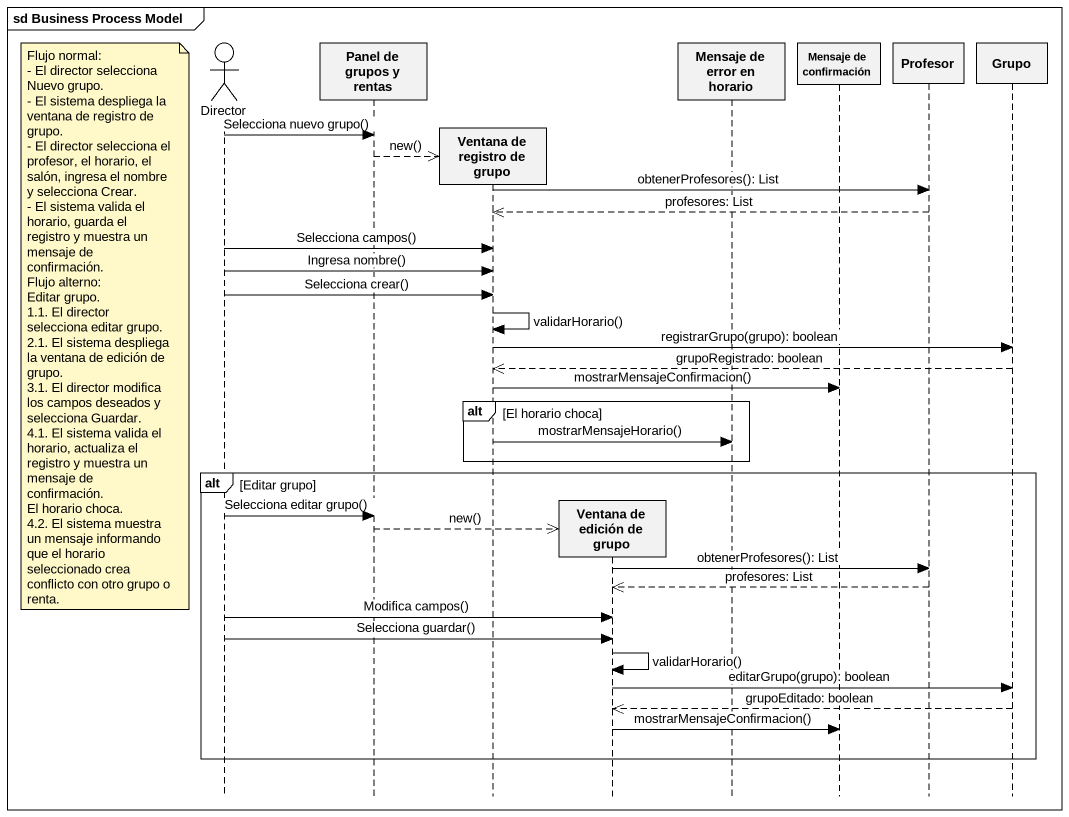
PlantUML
@startuml
mainframe sd Business Process Model
hide footbox
actor Director
participant "Panel de grupos y rentas" as Panel_de_grupos_y_rentas
participant "Ventana de registro de grupo" as Ventana_de_registro_de_grupo
participant "Ventana de edición de grupo" as Ventana_de_edición_de_grupo
participant "Mensaje de error en horario" as Mensaje_de_error_en_horario
participant "Mensaje de confirmación" as Mensaje_de_confirmación
participant Profesor
participant Grupo

Director -> Panel_de_grupos_y_rentas : Selecciona nuevo grupo()
Panel_de_grupos_y_rentas -->> Ventana_de_registro_de_grupo ** : new()
Ventana_de_registro_de_grupo -> Profesor : obtenerProfesores(): List
Profesor -->> Ventana_de_registro_de_grupo : profesores: List
Director -> Ventana_de_registro_de_grupo : Selecciona campos()
Director -> Ventana_de_registro_de_grupo : Ingresa nombre()
Director -> Ventana_de_registro_de_grupo : Selecciona crear()
Ventana_de_registro_de_grupo -> Ventana_de_registro_de_grupo : validarHorario()
note left of Director
  Flujo normal:
  - El director selecciona Nuevo grupo.
  - El sistema despliega la ventana de registro de grupo.
  - El director selecciona el profesor, el horario, el salón, ingresa el nombre y selecciona Crear.
  - El sistema valida el horario, guarda el registro y muestra un mensaje de confirmación.
  Flujo alterno:
  Editar grupo.
  1.1. El director selecciona editar grupo.
  2.1. El sistema despliega la ventana de edición de grupo.
  3.1. El director modifica los campos deseados y selecciona Guardar.
  4.1. El sistema valida el horario, actualiza el registro y muestra un mensaje de confirmación.
  El horario choca.
  4.2. El sistema muestra un mensaje informando que el horario seleccionado crea conflicto con otro grupo o renta.
end note
Ventana_de_registro_de_grupo -> Grupo : registrarGrupo(grupo): boolean
Grupo -->> Ventana_de_registro_de_grupo : grupoRegistrado: boolean
Ventana_de_registro_de_grupo -> Mensaje_de_confirmación : mostrarMensajeConfirmacion()
alt El horario choca
  Ventana_de_registro_de_grupo -> Mensaje_de_error_en_horario : mostrarMensajeHorario()
end
alt Editar grupo
  Director -> Panel_de_grupos_y_rentas : Selecciona editar grupo()
  Panel_de_grupos_y_rentas -->> Ventana_de_edición_de_grupo ** : new()
  Ventana_de_edición_de_grupo -> Profesor : obtenerProfesores(): List
  Profesor -->> Ventana_de_edición_de_grupo : profesores: List
  Director -> Ventana_de_edición_de_grupo : Modifica campos()
  Director -> Ventana_de_edición_de_grupo : Selecciona guardar()
  Ventana_de_edición_de_grupo -> Ventana_de_edición_de_grupo : validarHorario()
  Ventana_de_edición_de_grupo -> Grupo : editarGrupo(grupo): boolean
  Grupo -->> Ventana_de_edición_de_grupo : grupoEditado: boolean
  Ventana_de_edición_de_grupo -> Mensaje_de_confirmación : mostrarMensajeConfirmacion()
end
@enduml
